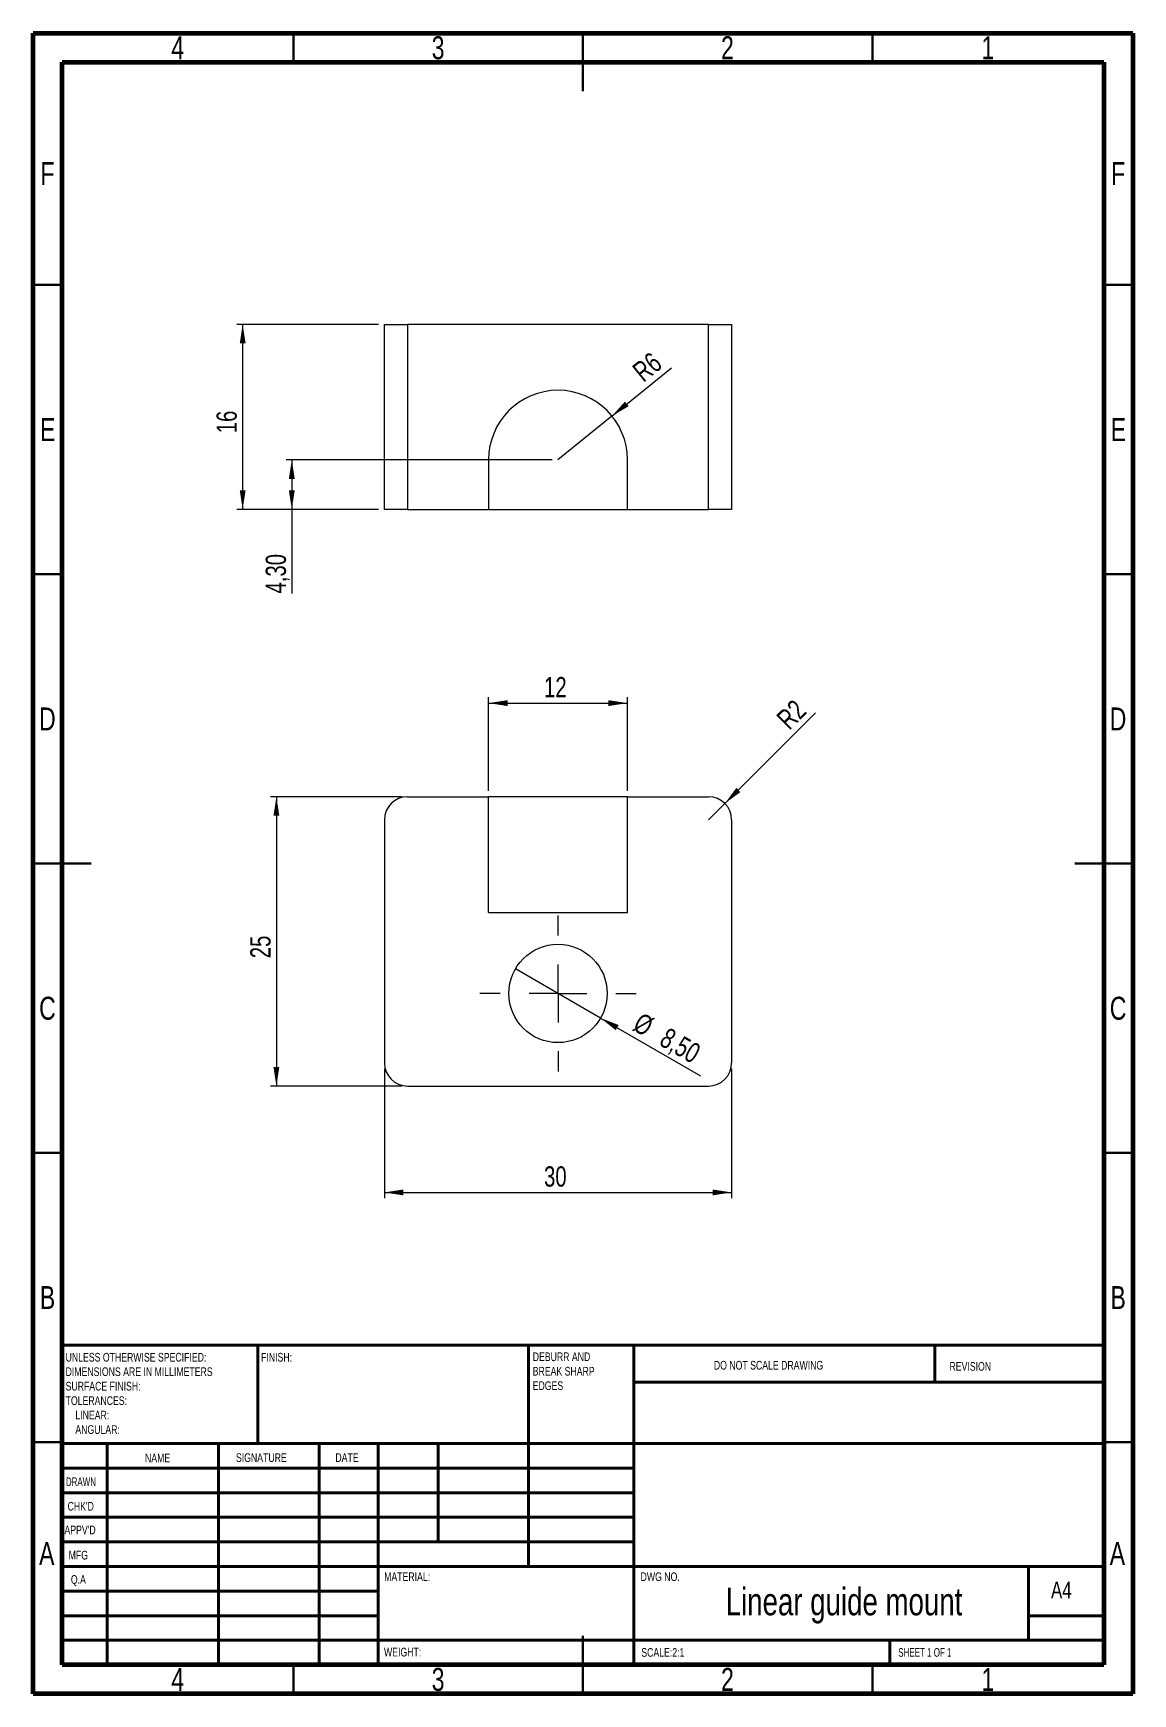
# Model space of a CAD drawing. Header units: millimetres. Extents: x 15 to 205, y 5 to 292.
import ezdxf

# ---------------------------------------------------------------- set-up
doc = ezdxf.new("R2010")
doc.units = ezdxf.units.MM
doc.styles.add('SLDTEXTSTYLE0', font='TXT', dxfattribs={"width": 0.75})
doc.styles.add('SLDTEXTSTYLE1', font='TXT', dxfattribs={"width": 0.686449})
doc.styles.add('SLDTEXTSTYLE2', font='TXT', dxfattribs={"width": 0.6875})
doc.dimstyles.new('SLDDIMSTYLE0', dxfattribs={"dimtxt": 3.5, "dimasz": 3.302, "dimexe": 0, "dimexo": 0.0625, "dimgap": 0.875, "dimtad": 1, "dimlfac": 0.5, "dimrnd": 1e-09, "dimzin": 12, "dimdsep": 46, "dimtxsty": 'SLDTEXTSTYLE0', "dimsah": 1, "dimcen": 0, "dimadec": 0, "dimazin": 3, "dimtfac": 1, "dimtofl": 0, "dimtmove": 0, "dimatfit": 3, "dimfxl": 1, "dimfrac": 2, "dimtolj": 1, "dimtzin": 12, "dimarcsym": 0})
doc.dimstyles.new('SLDDIMSTYLE1', dxfattribs={"dimtxt": 3.5, "dimasz": 3.302, "dimexe": 0, "dimexo": 0.0625, "dimgap": 0.875, "dimtad": 1, "dimlfac": 0.5, "dimrnd": 1e-09, "dimzin": 12, "dimdsep": 46, "dimtxsty": 'SLDTEXTSTYLE0', "dimsah": 1, "dimcen": 0.09, "dimadec": 0, "dimazin": 3, "dimtfac": 1, "dimtofl": 0, "dimtmove": 0, "dimatfit": 3, "dimfxl": 1, "dimfrac": 2, "dimtolj": 1, "dimtzin": 12, "dimarcsym": 0})
doc.dimstyles.new('SLDDIMSTYLE2', dxfattribs={"dimtxt": 3.5, "dimasz": 3.302, "dimexe": 0, "dimexo": 0.0625, "dimgap": 0.875, "dimtad": 1, "dimlfac": 0.5, "dimrnd": 1e-09, "dimzin": 12, "dimdsep": 46, "dimtxsty": 'SLDTEXTSTYLE0', "dimblk1": 'NONE', "dimsah": 1, "dimcen": 0, "dimadec": 0, "dimazin": 3, "dimtfac": 1, "dimtmove": 0, "dimatfit": 3, "dimldrblk": 'NONE', "dimfxl": 1, "dimfrac": 2, "dimtolj": 1, "dimtzin": 12, "dimarcsym": 0})

# ---------------------------------------------------------------- blocks, each defined once
blk = doc.blocks.new('SW_NOTE_0')
at = {"color": 0, "linetype": 'Continuous', "lineweight": 0, "char_height": 1.5, "attachment_point": 1, "style": 'SLDTEXTSTYLE0'}
for s, insert in [('UNLESS OTHERWISE SPECIFIED:', (0, 1.93)), ('DIMENSIONS ARE IN MILLIMETERS', (0, -0.57)), ('TOLERANCES:', (0, -5.57)), ('SURFACE FINISH:', (0, -3.07)), ('LINEAR:', (1.69, -8.07)), ('ANGULAR:', (1.69, -10.57))]:
    blk.add_mtext(s, dxfattribs=dict(at, insert=insert))
blk = doc.blocks.new('SW_NOTE_1')
at = {"color": 0, "linetype": 'Continuous', "lineweight": 0, "char_height": 1.5, "attachment_point": 1, "style": 'SLDTEXTSTYLE0'}
for s, insert in [('DEBURR AND', (0, 1.93)), ('BREAK SHARP', (0, -0.57)), ('EDGES', (0, -3.07))]:
    blk.add_mtext(s, dxfattribs=dict(at, insert=insert))
blk = doc.blocks.new('_D')
at = {"color": 7, "linetype": 'Continuous', "lineweight": 0}
for q in [(150.19, 174.55), (131.68, 156.04)]:
    blk.add_line((134.51, 158.87), q, dxfattribs=at)
blk.add_solid([(134.51, 158.87), (137.2, 160.84), (136.49, 161.56)], dxfattribs=at)
at = {"color": 7, "linetype": 'Continuous', "lineweight": 0, "insert": (143.19, 173.9), "char_height": 3.5, "attachment_point": 1, "rotation": 45, "style": 'SLDTEXTSTYLE0'}
blk.add_mtext('R2', dxfattribs=at)
blk = doc.blocks.new('_D_1')
at = {"color": 7, "linetype": 'Continuous', "lineweight": 0}
for p, q in [((93.68, 161.04), (93.68, 177.22)), ((93.68, 176.22), (117.68, 176.22)), ((117.68, 161.04), (117.68, 177.22))]:
    blk.add_line(p, q, dxfattribs=at)
for points in [[(93.68, 176.22), (96.98, 175.71), (96.98, 176.73)], [(117.68, 176.22), (114.38, 176.73), (114.38, 175.71)]]:
    blk.add_solid(points, dxfattribs=at)
at = {"color": 7, "linetype": 'Continuous', "lineweight": 0, "insert": (103.27, 180.73), "char_height": 3.5, "attachment_point": 1, "style": 'SLDTEXTSTYLE0'}
blk.add_mtext('12', dxfattribs=at)
blk = doc.blocks.new('_D_2')
at = {"color": 7, "linetype": 'Continuous', "lineweight": 0}
for p, q in [((75.68, 113.04), (75.68, 90.65)), ((135.68, 113.04), (135.68, 90.65)), ((75.68, 91.65), (135.68, 91.65))]:
    blk.add_line(p, q, dxfattribs=at)
for points in [[(75.68, 91.65), (78.98, 91.14), (78.98, 92.16)], [(135.68, 91.65), (132.38, 92.16), (132.38, 91.14)]]:
    blk.add_solid(points, dxfattribs=at)
at = {"color": 7, "linetype": 'Continuous', "lineweight": 0, "insert": (103.27, 96.16), "char_height": 3.5, "attachment_point": 1, "style": 'SLDTEXTSTYLE0'}
blk.add_mtext('30', dxfattribs=at)
blk = doc.blocks.new('_D_3')
at = {"color": 7, "linetype": 'Continuous', "lineweight": 0}
for q in [(98.32, 130.29), (130.3, 111.83)]:
    blk.add_line((113.04, 121.79), q, dxfattribs=at)
blk.add_solid([(113.04, 121.79), (115.65, 119.7), (116.16, 120.58)], dxfattribs=at)
at = {"color": 7, "linetype": 'Continuous', "lineweight": 0, "char_height": 3.5, "attachment_point": 1, "rotation": 330, "style": 'SLDTEXTSTYLE0'}
for s, insert in [('%%c', (120.14, 122.88)), ('8,50', (124.73, 120.28))]:
    blk.add_mtext(s, dxfattribs=dict(at, insert=insert))
blk = doc.blocks.new('_NONE')
blk = doc.blocks.new('_D_4')
at = {"color": 7, "linetype": 'Continuous', "lineweight": 0}
for p, q in [((78.68, 160.04), (56.02, 160.04)), ((57.02, 160.04), (57.02, 110.04)), ((78.68, 110.04), (56.02, 110.04))]:
    blk.add_line(p, q, dxfattribs=at)
for points in [[(57.02, 160.04), (56.51, 156.74), (57.53, 156.74)], [(57.02, 110.04), (57.53, 113.34), (56.51, 113.34)]]:
    blk.add_solid(points, dxfattribs=at)
at = {"color": 7, "linetype": 'Continuous', "lineweight": 0, "insert": (52.51, 132.13), "char_height": 3.5, "attachment_point": 1, "rotation": 90, "style": 'SLDTEXTSTYLE0'}
blk.add_mtext('25', dxfattribs=at)
blk = doc.blocks.new('SW_CENTERMARKSYMBOL_0')
at = {"color": 0, "linetype": 'Continuous', "lineweight": 0}
for p, q in [((0, 10), (0, 13.5)), ((0, 0), (0, 5)), ((-10, 0), (-13.5, 0)), ((0, 0), (-5, 0)), ((0, 0), (0, -5)), ((0, 0), (5, 0)), ((10, 0), (13.5, 0)), ((0, -10), (0, -13.5))]:
    blk.add_line(p, q, dxfattribs=at)
blk = doc.blocks.new('_D_5')
at = {"color": 7, "linetype": 'Continuous', "lineweight": 0}
for p, q in [((74.68, 241.68), (50.19, 241.68)), ((51.19, 241.68), (51.19, 209.68)), ((74.68, 209.68), (50.19, 209.68))]:
    blk.add_line(p, q, dxfattribs=at)
for points in [[(51.19, 241.68), (50.69, 238.38), (51.7, 238.38)], [(51.19, 209.68), (51.7, 212.99), (50.69, 212.99)]]:
    blk.add_solid(points, dxfattribs=at)
at = {"color": 7, "linetype": 'Continuous', "lineweight": 0, "insert": (46.68, 222.86), "char_height": 3.5, "attachment_point": 1, "rotation": 90, "style": 'SLDTEXTSTYLE0'}
blk.add_mtext('16', dxfattribs=at)
blk = doc.blocks.new('_D_6')
at = {"color": 7, "linetype": 'Continuous', "lineweight": 0}
for p, q in [((104.68, 218.28), (58.68, 218.28)), ((59.68, 218.28), (59.68, 209.68)), ((74.68, 209.68), (58.68, 209.68)), ((59.68, 209.68), (59.68, 195.16))]:
    blk.add_line(p, q, dxfattribs=at)
for points in [[(59.68, 218.28), (59.17, 214.98), (60.19, 214.98)], [(59.68, 209.68), (60.19, 212.99), (59.17, 212.99)]]:
    blk.add_solid(points, dxfattribs=at)
at = {"color": 7, "linetype": 'Continuous', "lineweight": 0, "insert": (55.17, 195.16), "char_height": 3.5, "attachment_point": 1, "rotation": 90, "style": 'SLDTEXTSTYLE0'}
blk.add_mtext('4,30', dxfattribs=at)
blk = doc.blocks.new('_D_7')
at = {"color": 7, "linetype": 'Continuous', "lineweight": 0}
for q in [(125.28, 234.19), (105.68, 218.28)]:
    blk.add_line((115, 225.84), q, dxfattribs=at)
blk.add_solid([(115, 225.84), (117.88, 227.53), (117.24, 228.32)], dxfattribs=at)
at = {"color": 7, "linetype": 'Continuous', "lineweight": 0, "insert": (118.24, 234.26), "char_height": 3.5, "attachment_point": 1, "rotation": 39.0606, "style": 'SLDTEXTSTYLE0'}
blk.add_mtext('R6', dxfattribs=at)

msp = doc.modelspace()

# ---------------------------------------------------------------- linework, layer by layer
at = {"color": 7, "linetype": 'Continuous', "lineweight": 60}
for p, q in [((15, 5), (15, 292)), ((15, 292), (205, 292)), ((205, 292), (205, 5)), ((20, 10), (20, 287)), ((20, 287), (200, 287)), ((200, 287), (200, 10)), ((200, 10), (20, 10)), ((205, 5), (15, 5))]:
    msp.add_line(p, q, dxfattribs=at)
at = {"color": 7, "linetype": 'Continuous', "lineweight": 30}
for p, q in [((60, 287), (60, 292)), ((110, 292), (110, 282)), ((110, 287), (110, 292)), ((160, 287), (160, 292)), ((20, 248.5), (15, 248.5)), ((200, 248.5), (205, 248.5)), ((20, 198.5), (15, 198.5)), ((200, 198.5), (205, 198.5)), ((15, 148.5), (25, 148.5)), ((20, 148.5), (15, 148.5)), ((205, 148.5), (195, 148.5)), ((200, 148.5), (205, 148.5)), ((20, 98.5), (15, 98.5)), ((200, 98.5), (205, 98.5)), ((20, 48.5), (15, 48.5)), ((200, 48.5), (205, 48.5)), ((110, 5), (110, 15)), ((60, 10), (60, 5)), ((110, 10), (110, 5)), ((160, 10), (160, 5))]:
    msp.add_line(p, q, dxfattribs=at)
at = {"color": 7, "linetype": 'Continuous', "lineweight": 15}
for p, q in [((75.682, 209.683), (75.682, 241.683)), ((75.682, 241.683), (79.682, 241.683)), ((79.682, 241.683), (79.682, 209.683)), ((131.682, 241.683), (79.682, 241.683)), ((131.682, 209.683), (131.682, 241.683)), ((131.682, 241.683), (135.682, 241.683)), ((135.682, 241.683), (135.682, 209.683)), ((93.682, 218.283), (93.682, 209.683)), ((117.682, 209.683), (117.682, 218.283)), ((79.682, 209.683), (75.682, 209.683)), ((79.682, 209.683), (93.682, 209.683)), ((93.682, 209.683), (117.682, 209.683)), ((117.682, 209.683), (131.682, 209.683)), ((135.682, 209.683), (131.682, 209.683)), ((79.682, 160.04), (93.682, 160.04)), ((93.682, 140.04), (93.682, 160.04)), ((117.682, 160.04), (93.682, 160.04)), ((117.682, 140.04), (117.682, 160.04)), ((117.682, 160.04), (131.682, 160.04)), ((75.682, 156.04), (75.682, 114.04)), ((135.682, 156.04), (135.682, 114.04)), ((93.682, 140.04), (117.682, 140.04)), ((79.682, 110.04), (131.682, 110.04))]:
    msp.add_line(p, q, dxfattribs=at)
at = {"color": 7, "linetype": 'Continuous', "lineweight": 40}
for p, q in [((20, 65.25), (200, 65.25)), ((20, 65.25), (20, 10)), ((53.8, 48.25), (53.8, 65.25)), ((100.6, 65.25), (100.6, 27)), ((118.8, 65.25), (118.8, 10)), ((170.8, 58.875), (170.8, 65.25)), ((200, 58.875), (118.8, 58.875)), ((200, 48.25), (20, 48.25)), ((27.8, 48.25), (27.8, 10)), ((46.991, 48.25), (46.991, 10)), ((64.399, 48.25), (64.399, 10)), ((74.6, 10), (74.6, 48.25)), ((85, 31.25), (85, 48.25)), ((118.8, 44), (20, 44)), ((118.8, 39.75), (20, 39.75)), ((118.8, 35.5), (20, 35.5)), ((118.8, 31.25), (20, 31.25)), ((74.6, 27), (20, 27)), ((74.6, 27), (200, 27)), ((187, 14.25), (187, 27)), ((74.6, 22.75), (20, 22.75)), ((74.6, 18.5), (20, 18.5)), ((200, 18.5), (187, 18.5)), ((20, 14.25), (200, 14.25)), ((163, 10), (163, 14.25))]:
    msp.add_line(p, q, dxfattribs=at)
at = {"color": 7, "linetype": 'Continuous', "lineweight": 15}
msp.add_circle((105.682, 126.04), 8.5, dxfattribs=at)
for centre, radius, start, end in [((105.682, 218.283), 12, 0, 180), ((79.682, 156.04), 4, 90, 180), ((131.682, 156.04), 4, 0, 90), ((79.682, 114.04), 4, 180, 270), ((131.682, 114.04), 4, 270, 0)]:
    msp.add_arc(centre, radius, start, end, dxfattribs=at)

# ---------------------------------------------------------------- block references
at = {"color": 7, "linetype": 'Continuous', "lineweight": 0}
for name, p in [('SW_CENTERMARKSYMBOL_0', (105.682, 126.04)), ('SW_NOTE_0', (20.594, 61.987)), ('SW_NOTE_1', (101.309, 62.069))]:
    msp.add_blockref(name, p, dxfattribs=at)

# ---------------------------------------------------------------- texts
for s, insert, char_height, attachment_point, style in [('4', (39.96, 291.47), 3.969, 2, 'SLDTEXTSTYLE0'), ('3', (84.96, 291.47), 3.969, 2, 'SLDTEXTSTYLE0'), ('2', (134.96, 291.47), 3.969, 2, 'SLDTEXTSTYLE0'), ('1', (179.96, 291.47), 3.969, 2, 'SLDTEXTSTYLE0'), ('F', (17.458, 269.72), 3.969, 2, 'SLDTEXTSTYLE0'), ('F', (202.458, 269.72), 3.969, 2, 'SLDTEXTSTYLE0'), ('E', (17.508, 225.47), 3.969, 2, 'SLDTEXTSTYLE0'), ('E', (202.508, 225.47), 3.969, 2, 'SLDTEXTSTYLE0'), ('D', (17.453, 175.47), 3.969, 2, 'SLDTEXTSTYLE0'), ('D', (202.453, 175.47), 3.969, 2, 'SLDTEXTSTYLE0'), ('C', (17.459, 125.47), 3.969, 2, 'SLDTEXTSTYLE0'), ('C', (202.459, 125.47), 3.969, 2, 'SLDTEXTSTYLE0'), ('B', (17.471, 75.47), 3.969, 2, 'SLDTEXTSTYLE0'), ('B', (202.471, 75.47), 3.969, 2, 'SLDTEXTSTYLE0'), ('FINISH:', (54.371, 63.919), 1.5, 1, 'SLDTEXTSTYLE0'), ('DO NOT SCALE DRAWING', (132.615, 62.533), 1.5, 1, 'SLDTEXTSTYLE0'), ('REVISION', (173.328, 62.335), 1.5, 1, 'SLDTEXTSTYLE0'), ('NAME', (34.322, 46.501), 1.5, 1, 'SLDTEXTSTYLE0'), ('SIGNATURE', (50.034, 46.562), 1.5, 1, 'SLDTEXTSTYLE0'), ('DATE', (67.215, 46.576), 1.5, 1, 'SLDTEXTSTYLE0'), ('DRAWN', (20.643, 42.385), 1.5, 1, 'SLDTEXTSTYLE1'), ("CHK'D", (20.939, 38.162), 1.5, 1, 'SLDTEXTSTYLE0'), ("APPV'D", (20.402, 34.066), 1.5, 1, 'SLDTEXTSTYLE0'), ('A', (17.34, 31.22), 3.969, 2, 'SLDTEXTSTYLE0'), ('MFG', (21.124, 29.716), 1.5, 1, 'SLDTEXTSTYLE0'), ('A', (202.34, 31.22), 3.969, 2, 'SLDTEXTSTYLE0'), ('MATERIAL:', (75.646, 25.986), 1.5, 1, 'SLDTEXTSTYLE0'), ('DWG NO.', (119.953, 25.986), 1.5, 1, 'SLDTEXTSTYLE0'), ('Q.A', (21.509, 25.505), 1.5, 1, 'SLDTEXTSTYLE0'), ('Linear guide mount', (155.105, 23.324), 4.7625, 2, 'SLDTEXTSTYLE0'), ('A4', (190.871, 24.406), 2.9104, 1, 'SLDTEXTSTYLE0'), ('WEIGHT:', (75.618, 12.949), 1.4986, 1, 'SLDTEXTSTYLE0'), ('SCALE:2:1', (120.074, 12.9), 1.5, 1, 'SLDTEXTSTYLE0'), ('SHEET 1 OF 1', (164.478, 12.9), 1.5, 1, 'SLDTEXTSTYLE2'), ('4', (39.96, 9.47), 3.969, 2, 'SLDTEXTSTYLE0'), ('3', (84.96, 9.47), 3.969, 2, 'SLDTEXTSTYLE0'), ('2', (134.96, 9.47), 3.969, 2, 'SLDTEXTSTYLE0'), ('1', (179.96, 9.47), 3.969, 2, 'SLDTEXTSTYLE0')]:
    msp.add_mtext(s, dxfattribs=dict(at, insert=insert, char_height=char_height, attachment_point=attachment_point, style=style))

# ---------------------------------------------------------------- dimensions: what is measured, and where the dimension line sits
for base, p1, p2, picture, middle in [((51.193, 209.683), (75.682, 241.683), (75.682, 209.683), '_D_5', (51.193, 225.45)), ((59.682, 209.683), (105.682, 218.283), (75.682, 209.683), '_D_6', (59.682, 199.683)), ((57.022, 110.04), (79.682, 160.04), (79.682, 110.04), '_D_4', (57.022, 134.714))]:
    dim = msp.add_linear_dim(base=base, p1=p1, p2=p2, angle=90, dimstyle='SLDDIMSTYLE1', dxfattribs=at)
    dim.commit()
    dim.dimension.update_dxf_attribs({"geometry": picture, "text_midpoint": middle, "dimtype": 160})
for center, mpoint, picture, middle in [((105.682, 218.283), (114.999, 225.845), '_D_7', (123.305, 232.585)), ((131.682, 156.04), (134.51, 158.868), '_D', (148.393, 172.751))]:
    dim = msp.add_radius_dim(center=center, mpoint=mpoint, dimstyle='SLDDIMSTYLE0', dxfattribs=at)
    dim.commit()
    dim.dimension.update_dxf_attribs({"geometry": picture, "text_midpoint": middle, "dimtype": 164})
for base, p1, p2, picture, middle in [((117.682, 176.223), (93.682, 160.04), (117.682, 160.04), '_D_1', (105.855, 176.223)), ((135.682, 91.653), (75.682, 114.04), (135.682, 114.04), '_D_2', (105.855, 91.653))]:
    dim = msp.add_linear_dim(base=base, p1=p1, p2=p2, dimstyle='SLDDIMSTYLE1', dxfattribs=at)
    dim.commit()
    dim.dimension.update_dxf_attribs({"geometry": picture, "text_midpoint": middle, "dimtype": 160})
dim = msp.add_diameter_dim_2p(p1=(98.32, 130.29), p2=(113.043, 121.79), dimstyle='SLDDIMSTYLE2', dxfattribs=at)
dim.commit()
dim.dimension.update_dxf_attribs({"geometry": '_D_3', "text_midpoint": (124.254, 115.317), "dimtype": 163})

doc.saveas('drawing.dxf')
